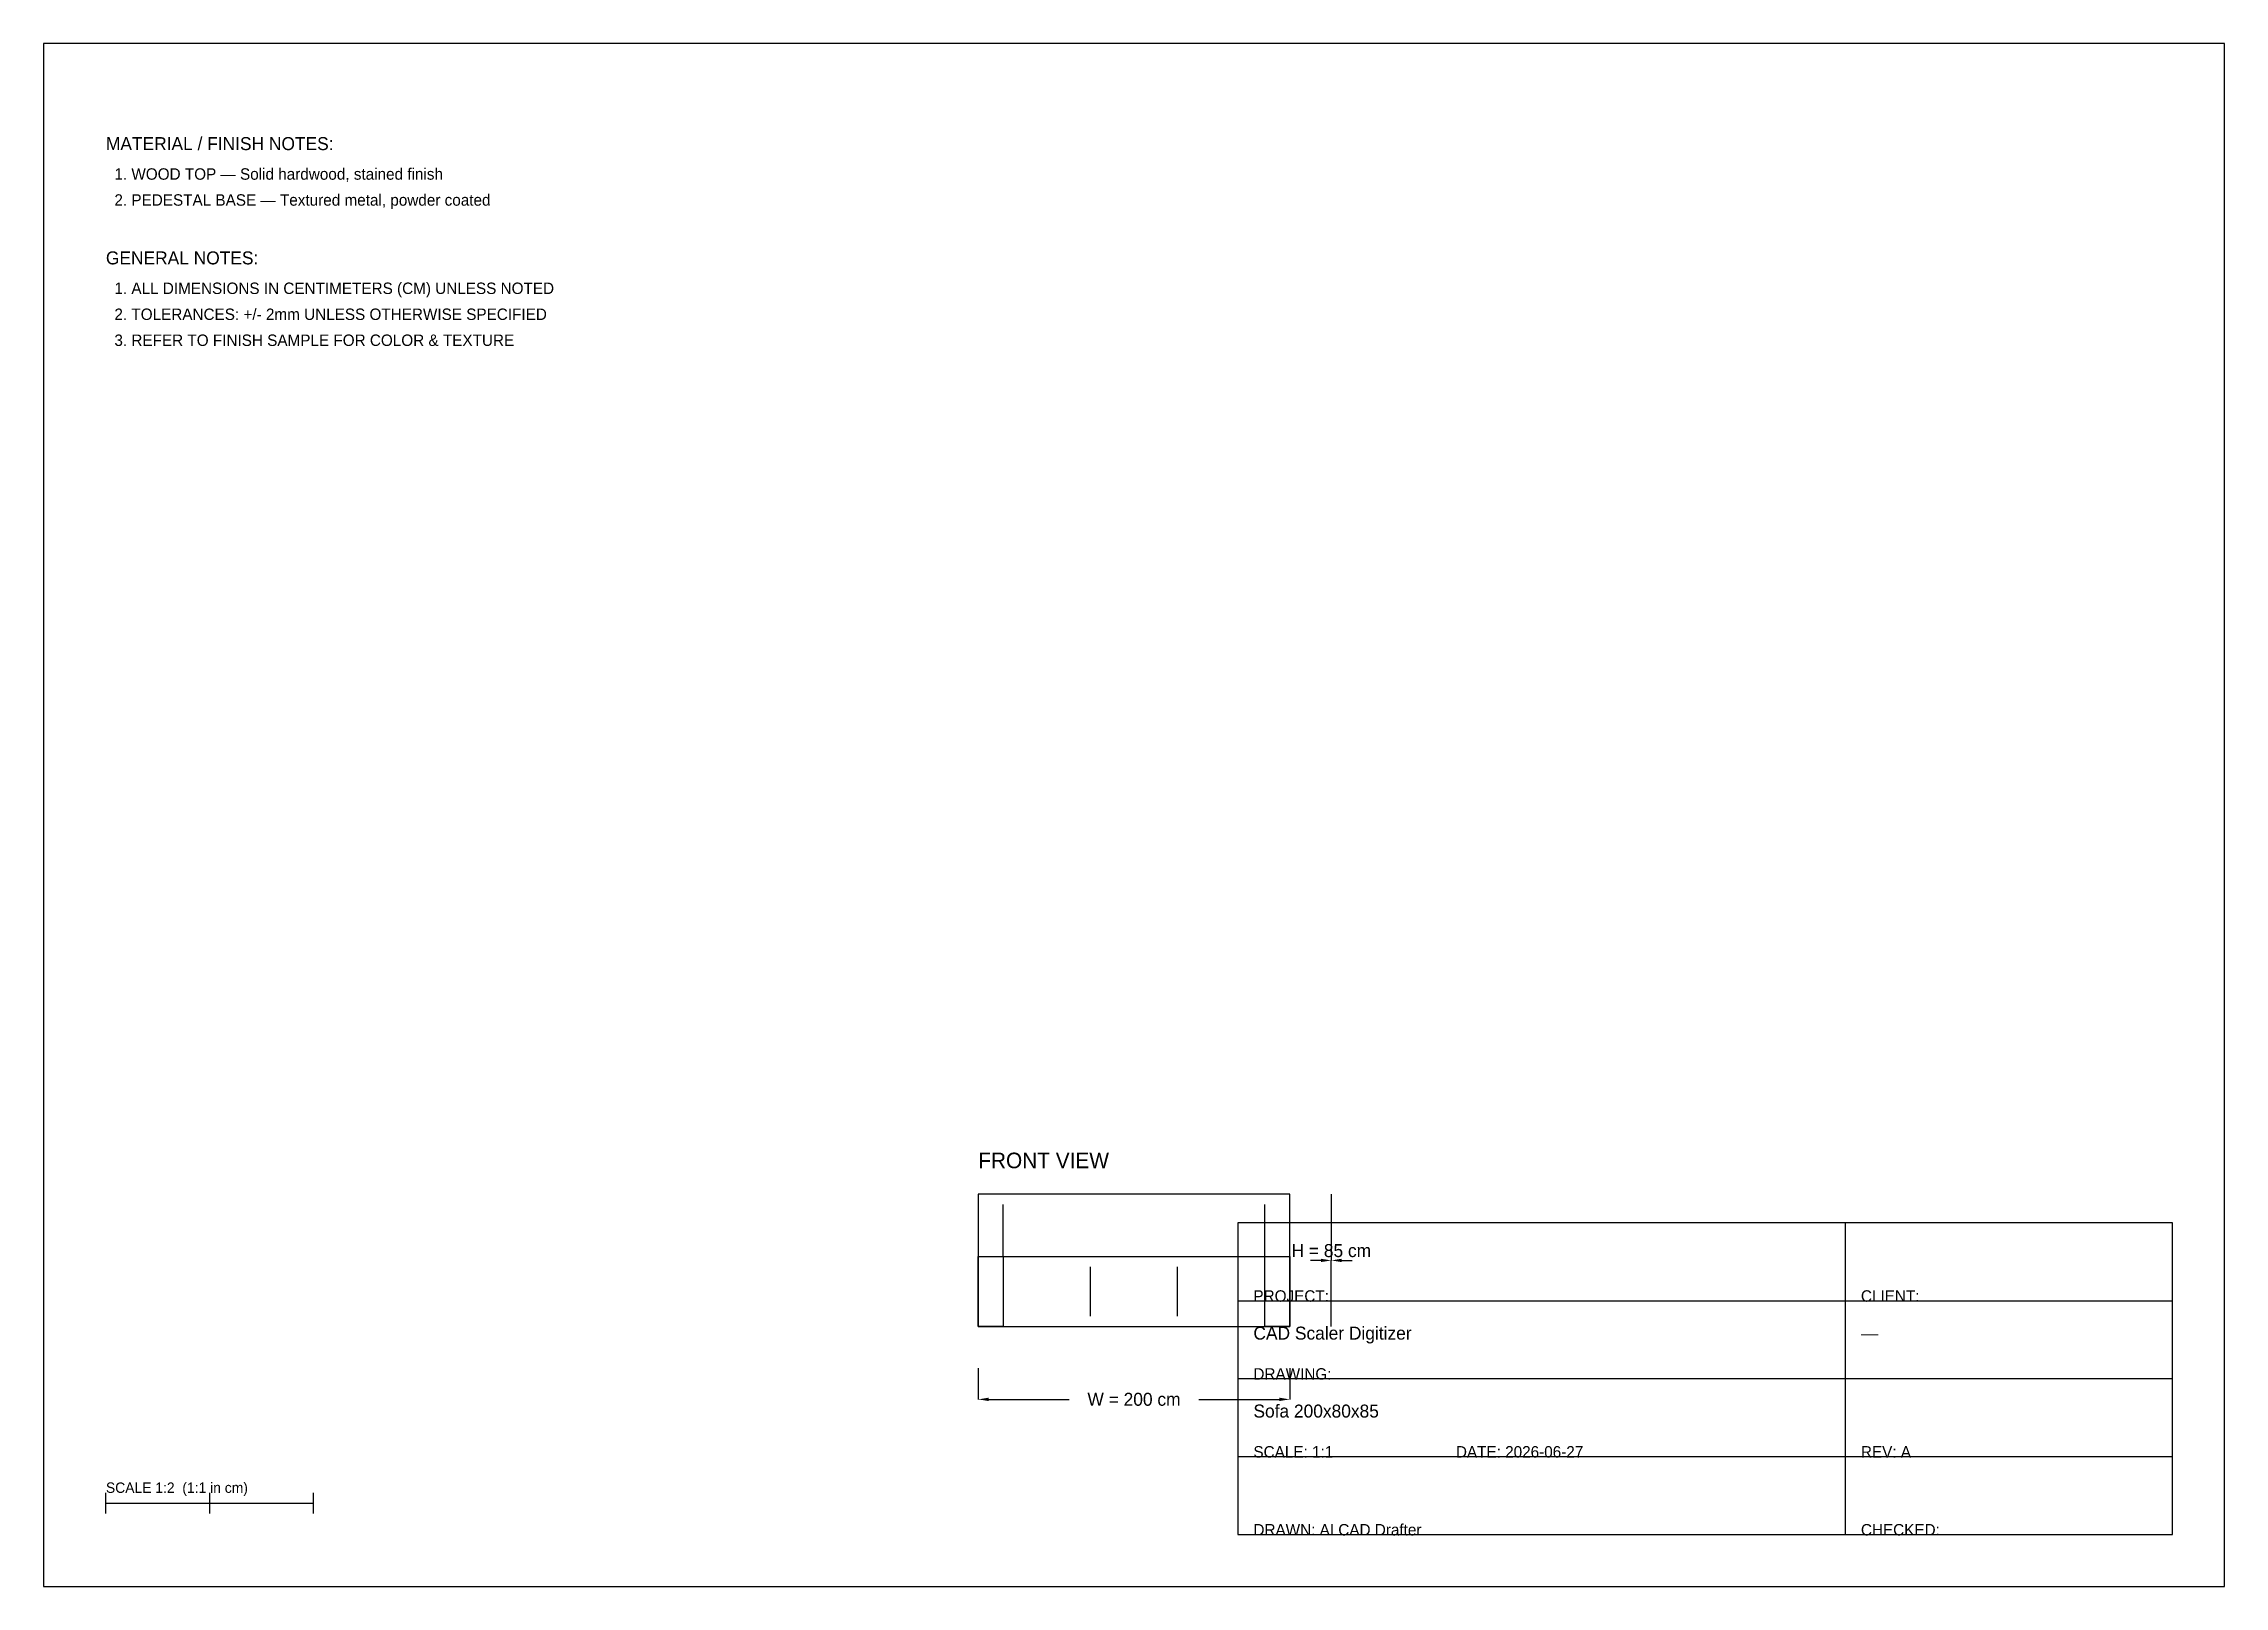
# Model space of a CAD drawing. Header units: metres. Extents: x 0 to 420, y 0 to 297.
import ezdxf

# ---------------------------------------------------------------- set-up
doc = ezdxf.new("R2010")
doc.units = ezdxf.units.M
for name, color, linetype in [('ANNOTATIONS', 2, 'CONTINUOUS'), ('BORDER', 7, 'CONTINUOUS'), ('HIDDEN', 251, 'Continuous'), ('MTEXT', 2, 'CONTINUOUS'), ('OBJECT', 7, 'CONTINUOUS'), ('OUTLINE', 7, 'CONTINUOUS'), ('TITLE', 6, 'CONTINUOUS')]:
    doc.layers.add(name, color=color, linetype=linetype)
doc.dimstyles.get("Standard").update_dxf_attribs({"dimtxt": 2.5, "dimasz": 2.5, "dimexe": 1.25, "dimexo": 0.625, "dimtad": 1, "dimcen": 2.5, "dimazin": 3, "dimtfac": 1, "dimtmove": 0, "dimatfit": 3})

# ---------------------------------------------------------------- blocks, each defined once
blk = doc.blocks.new('_CLOSEDFILLED')
at = {"color": 0, "linetype": 'BYBLOCK'}
blk.add_solid([(-1, 0.16), (0, 0), (-1, -0.16)], dxfattribs=at)
blk = doc.blocks.new('*D1')
for p, q in [((248, 75.5), (248, 62.75)), ((246, 62.75), (244, 62.75)), ((248, 50), (248, 62.75)), ((248, 62.75), (248, 62.75)), ((250, 62.75), (252, 62.75))]:
    blk.add_line(p, q)
at = {"layer": 'Defpoints'}
for p in [(248, 75.5), (248, 62.75), (248, 50)]:
    blk.add_point(p, dxfattribs=at)
at = {"xscale": 2, "yscale": 2}
blk.add_blockref('_CLOSEDFILLED', (248, 62.75), dxfattribs=at)
at = {"xscale": 2, "yscale": 2, "rotation": 180}
blk.add_blockref('_CLOSEDFILLED', (248, 62.75), dxfattribs=at)
at = {"insert": (248, 64.625), "char_height": 2.5, "attachment_point": 5}
blk.add_mtext('H = 85 cm', dxfattribs=at)
blk = doc.blocks.new('*D2')
for p, q in [((180, 42), (180, 36)), ((240, 42), (240, 36)), ((182, 36), (197.5, 36)), ((222.5, 36), (238, 36))]:
    blk.add_line(p, q)
at = {"layer": 'Defpoints'}
for p in [(180, 42), (240, 42), (180, 36)]:
    blk.add_point(p, dxfattribs=at)
at = {"xscale": 2, "yscale": 2, "rotation": 180}
blk.add_blockref('_CLOSEDFILLED', (180, 36), dxfattribs=at)
at = {"xscale": 2, "yscale": 2}
blk.add_blockref('_CLOSEDFILLED', (240, 36), dxfattribs=at)
at = {"insert": (210, 36), "char_height": 2.5, "attachment_point": 5}
blk.add_mtext('W = 200 cm', dxfattribs=at)

msp = doc.modelspace()

# ---------------------------------------------------------------- linework, layer by layer
at = {"layer": 'BORDER'}
msp.add_lwpolyline([(0, 0), (420, 0), (420, 297), (0, 297)], close=True, dxfattribs=at)
at = {"layer": 'HIDDEN'}
for p, q in [((184.8, 63.5), (235.2, 63.5)), ((201.6, 52), (201.6, 61.5)), ((218.4, 52), (218.4, 61.5))]:
    msp.add_line(p, q, dxfattribs=at)
at = {"layer": 'OBJECT'}
for p, q in [((184.8, 63.5), (184.8, 73.5)), ((235.2, 63.5), (235.2, 73.5))]:
    msp.add_line(p, q, dxfattribs=at)
at = {"layer": 'OUTLINE'}
for points in [[(180, 50), (240, 50), (240, 75.5), (180, 75.5)], [(180, 63.5), (184.8, 63.5), (184.8, 50), (180, 50)], [(235.2, 63.5), (240, 63.5), (240, 50), (235.2, 50)]]:
    msp.add_lwpolyline(points, close=True, dxfattribs=at)
at = {"layer": 'TITLE'}
for p, q in [((347, 10), (347, 70)), ((230, 55), (410, 55)), ((230, 40), (410, 40)), ((230, 25), (410, 25)), ((12, 14), (12, 18)), ((32, 14), (32, 18)), ((52, 14), (52, 18)), ((12, 16), (52, 16))]:
    msp.add_line(p, q, dxfattribs=at)
msp.add_lwpolyline([(230, 10), (410, 10), (410, 70), (230, 70)], close=True, dxfattribs=at)

# ---------------------------------------------------------------- texts
at = {"layer": 'ANNOTATIONS', "insert": (180, 83.5), "char_height": 3, "attachment_point": 1}
msp.add_mtext('FRONT VIEW', dxfattribs=at)
at = {"layer": 'MTEXT', "attachment_point": 1}
for s, insert, char_height in [('MATERIAL / FINISH NOTES:', (12, 279), 2.5), ('  1. WOOD TOP — Solid hardwood, stained finish', (12, 273), 2.2), ('  2. PEDESTAL BASE — Textured metal, powder coated', (12, 268), 2.2), ('GENERAL NOTES:', (12, 257), 2.5), ('  1. ALL DIMENSIONS IN CENTIMETERS (CM) UNLESS NOTED', (12, 251), 2.2), ('  2. TOLERANCES: +/- 2mm UNLESS OTHERWISE SPECIFIED', (12, 246), 2.2), ('  3. REFER TO FINISH SAMPLE FOR COLOR & TEXTURE', (12, 241), 2.2)]:
    msp.add_mtext(s, dxfattribs=dict(at, insert=insert, char_height=char_height))
at = {"layer": 'TITLE', "attachment_point": 1}
for s, insert, char_height in [('PROJECT:', (233, 57), 2.2), ('CLIENT:', (350, 57), 2.2), ('CAD Scaler Digitizer', (233, 50), 2.5), ('—', (350, 50), 2.5), ('DRAWING:', (233, 42), 2.2), ('Sofa 200x80x85', (233, 35), 2.5), ('SCALE: 1:1', (233, 27), 2.2), ('DATE: 2026-06-27', (272, 27), 2.2), ('REV: A', (350, 27), 2.2), ('SCALE 1:2  (1:1 in cm)', (12, 20), 2), ('DRAWN: AI CAD Drafter', (233, 12), 2.2), ('CHECKED:', (350, 12), 2.2)]:
    msp.add_mtext(s, dxfattribs=dict(at, insert=insert, char_height=char_height))

# ---------------------------------------------------------------- dimensions: what is measured, and where the dimension line sits
for base, p1, p2, text, picture, middle in [((248, 62.75), (248, 50), (248, 75.5), 'H = 85 cm', '*D1', (248, 64.62)), ((180, 36), (180, 42), (240, 42), 'W = 200 cm', '*D2', (210, 36))]:
    dim = msp.add_linear_dim(base=base, p1=p1, p2=p2, text=text, dimstyle='Standard', override={"dimtxt": 2.5, "dimasz": 2, "dimdec": 0})
    dim.commit()
    dim.dimension.update_dxf_attribs({"geometry": picture, "text_midpoint": middle})

doc.saveas('drawing.dxf')
